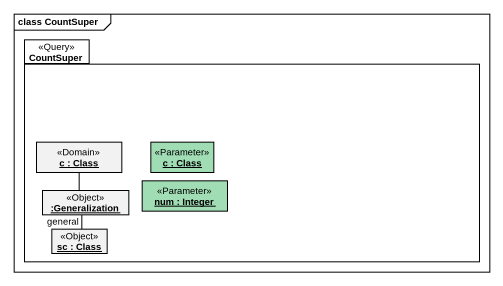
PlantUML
@startuml
mainframe class CountSuper
hide circle
hide empty members
package CountSuper <<Query>> {
  object "c : Class" as c <<Domain>>
  object "c : Class" as c_2 <<Parameter>> #A0DCB4
  object ":Generalization" as Generalization <<Object>>
  object "num : Integer" as num <<Parameter>> #A0DCB4
  object "sc : Class" as sc <<Object>>
}
c -- Generalization
Generalization -- sc : general
@enduml
